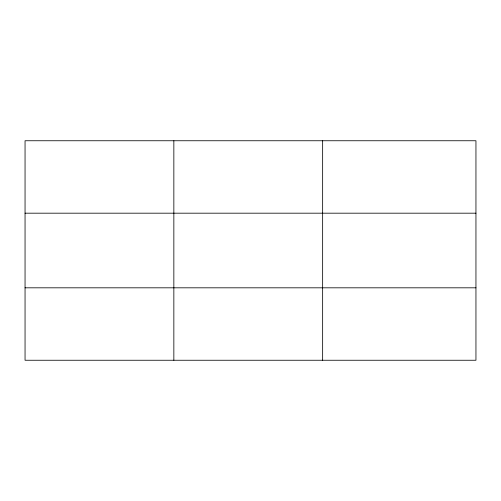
<?xml version="1.0" encoding="UTF-8"?>
<svg xmlns="http://www.w3.org/2000/svg" width="501" height="501" viewBox="0 0 501 501"><rect width="100%" height="100%" fill="white"/><g stroke="black" fill="none" stroke-linecap="round" stroke-linejoin="round"><path stroke-width="0.75" d="M173.847 360.25L173.847 140.75M322.644 360.25L322.644 140.75M475.95 287.818L475.95 360.25L25.05 360.25L25.05 140.75L475.95 140.75L475.95 287.818L25.05 287.818M25.05 213.182L475.95 213.182"/></g></svg>
